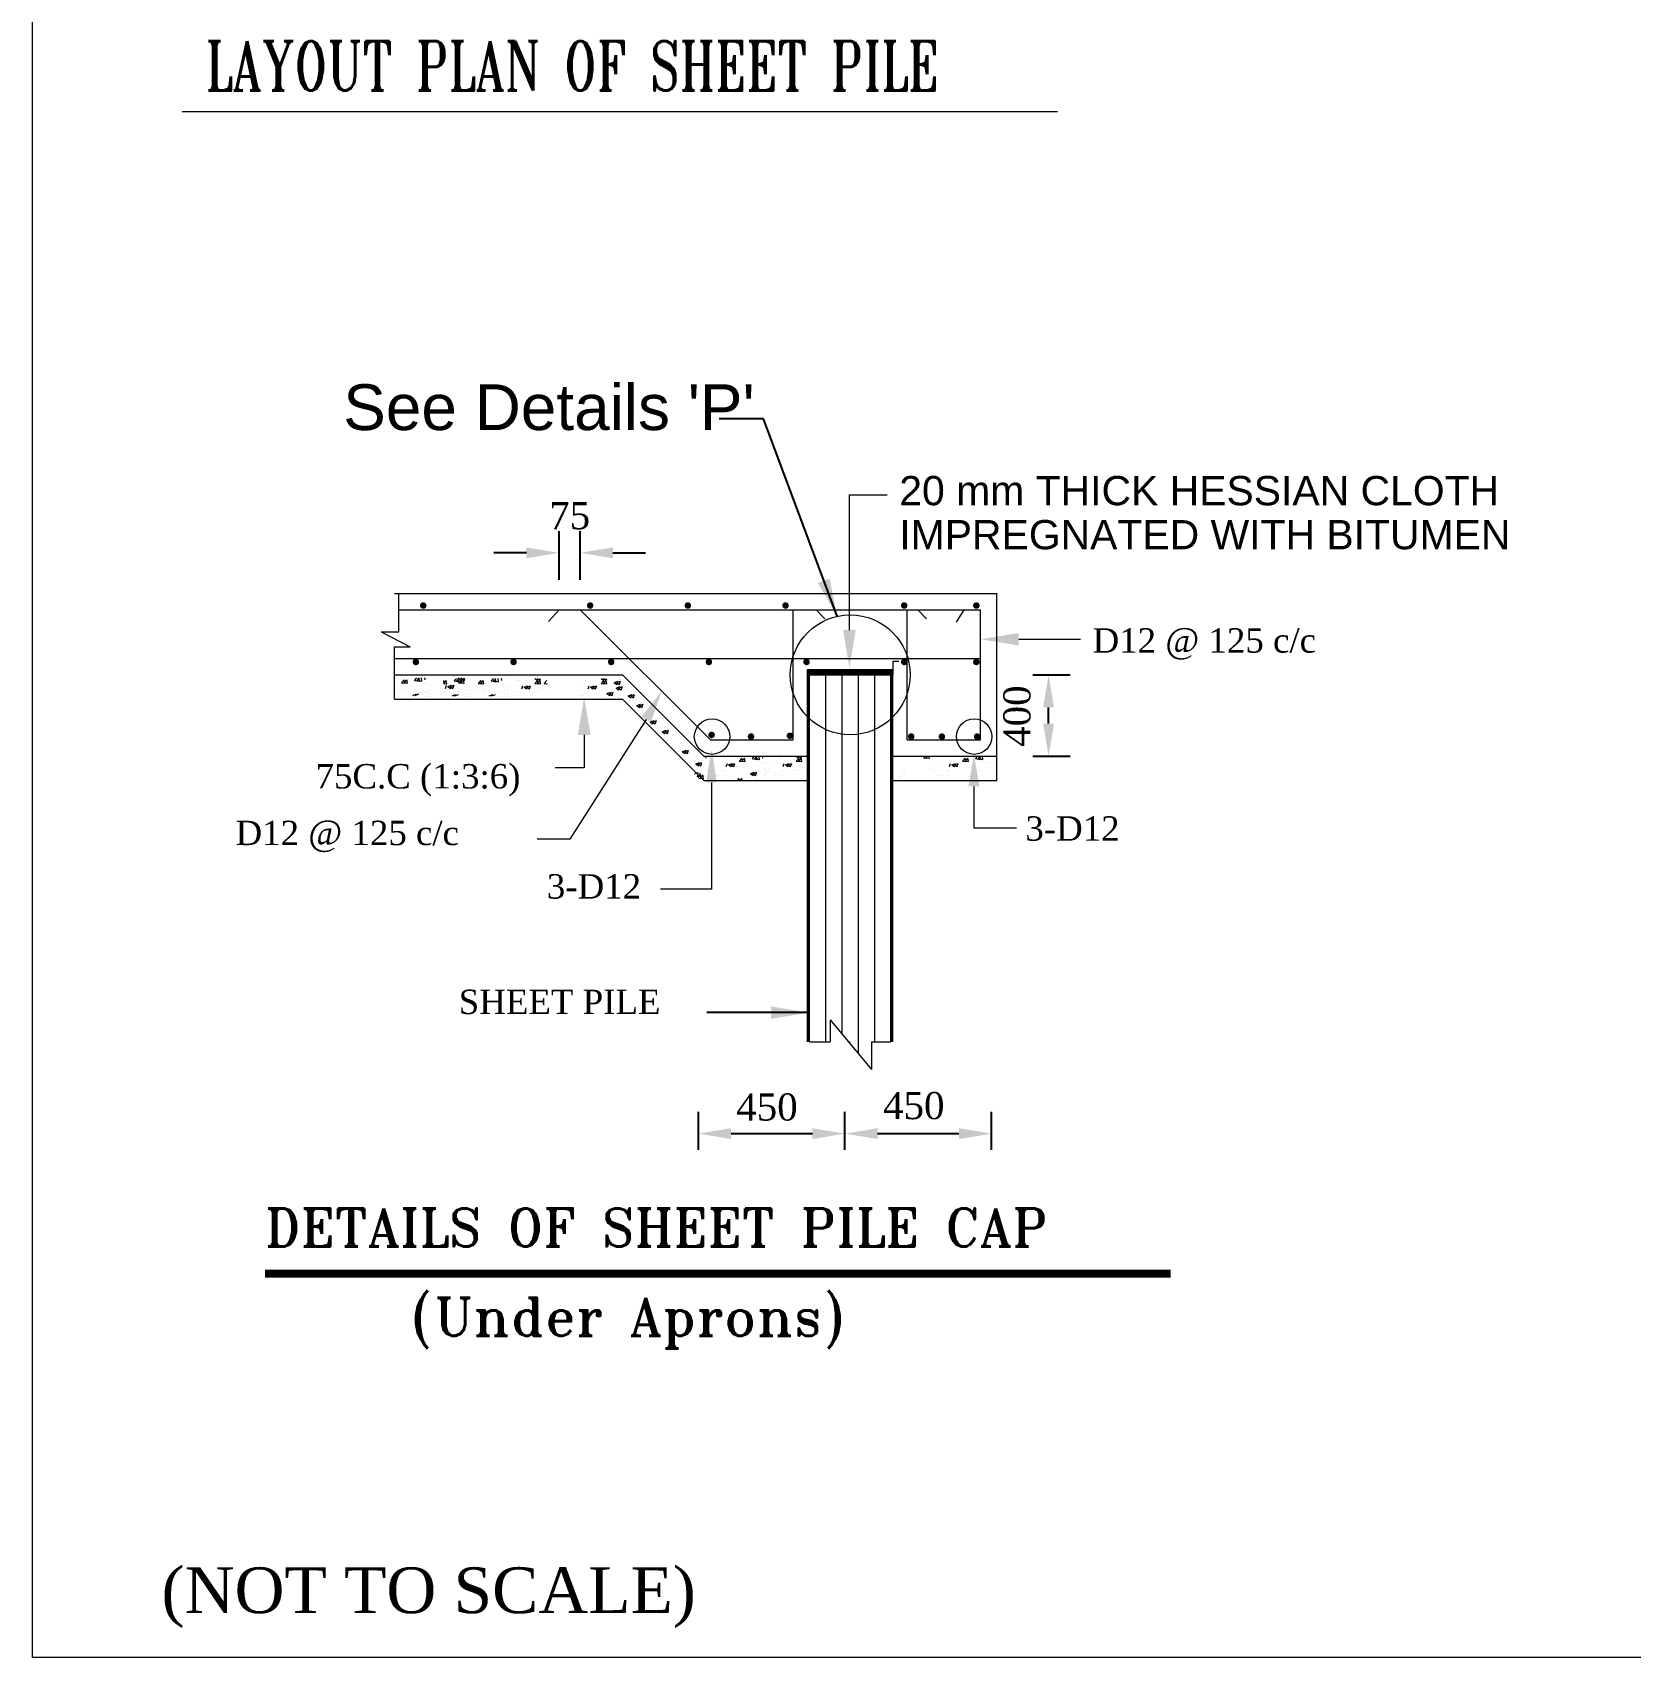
# Model space of a CAD drawing. Extents: x -545075 to 1728153, y -708141 to -305611.
# Drawn here: x 953920 to 968644, y -654682 to -639705 of the extents above; entities that cross this region are included whole.
import ezdxf

# ---------------------------------------------------------------- set-up
doc = ezdxf.new("R2010")
doc.units = 0
doc.header["$MEASUREMENT"] = 0
doc.layers.get('0').update_dxf_attribs({"linetype": 'CONTINUOUS'})
doc.layers.get('DEFPOINTS').update_dxf_attribs({"linetype": 'CONTINUOUS'})
doc.layers.add('LINE', color=7, linetype='CONTINUOUS')
doc.layers.add('Other line', color=7, linetype='CONTINUOUS', lineweight=15)
doc.styles.add('BIG', font='ROMANT.SHX')
doc.styles.get("Standard").update_dxf_attribs({"font": 'times.ttf', "height": 250})
doc.styles.add('TIMES', font='arial.ttf', dxfattribs={"height": 350})
doc.dimstyles.new('3', dxfattribs={"dimtxt": 225, "dimasz": 350, "dimexe": 100, "dimexo": 25, "dimgap": 9, "dimtad": 0, "dimdec": 0, "dimzin": 0, "dimdsep": 46, "dimtxsty": 'Standard', "dimcen": 0, "dimclrt": 256, "dimadec": 0, "dimazin": 0, "dimtfac": 1, "dimtdec": 0, "dimtofl": 0, "dimtmove": 2, "dimatfit": 3, "dimfxl": 1, "dimtolj": 1, "dimtzin": 0, "dimarcsym": 0})

# ---------------------------------------------------------------- blocks, each defined once
blk = doc.blocks.new('*D247')
at = {"layer": 'DEFPOINTS', "color": 0, "lineweight": -2}
for p in [(963131, -645625), (963282, -645625), (963131, -646375)]:
    blk.add_point(p, dxfattribs=at)
at = {"layer": 'LINE', "color": 7, "lineweight": -2}
for p, q in [((963136, -645625), (963482, -645625)), ((963282, -646075), (963282, -645925)), ((963136, -646375), (963482, -646375))]:
    blk.add_line(p, q, dxfattribs=at)
for points in [[(963232, -645925), (963332, -645925), (963282, -645625)], [(963232, -646075), (963332, -646075), (963282, -646375)]]:
    blk.add_solid(points, dxfattribs=at)
at = {"layer": 'LINE', "color": 7, "lineweight": 13, "insert": (962992, -646006), "char_height": 250, "attachment_point": 5, "rotation": 90}
blk.add_mtext('\\A1;400', dxfattribs=at)
blk = doc.blocks.new('*D248')
at = {"layer": 'DEFPOINTS', "color": 0, "lineweight": -2}
for p in [(962756, -649854), (961406, -650007), (962756, -650007)]:
    blk.add_point(p, dxfattribs=at)
at = {"layer": 'LINE', "color": 7, "lineweight": -2}
for p, q in [((961406, -650002), (961406, -649654)), ((962756, -650002), (962756, -649654)), ((961706, -649854), (962456, -649854))]:
    blk.add_line(p, q, dxfattribs=at)
for points in [[(961706, -649804), (961706, -649904), (961406, -649854)], [(962456, -649804), (962456, -649904), (962756, -649854)]]:
    blk.add_solid(points, dxfattribs=at)
at = {"layer": 'LINE', "color": 7, "lineweight": 13, "insert": (962040, -649597), "char_height": 250, "attachment_point": 5}
blk.add_mtext('\\A1;450', dxfattribs=at)
blk = doc.blocks.new('*D249')
at = {"layer": 'DEFPOINTS', "color": 0, "lineweight": -2}
for p in [(961406, -649854), (960056, -650007), (961406, -650007)]:
    blk.add_point(p, dxfattribs=at)
at = {"layer": 'LINE', "color": 7, "lineweight": -2}
for p, q in [((960056, -650002), (960056, -649654)), ((961406, -650002), (961406, -649654)), ((960356, -649854), (961106, -649854))]:
    blk.add_line(p, q, dxfattribs=at)
for points in [[(960356, -649804), (960356, -649904), (960056, -649854)], [(961106, -649804), (961106, -649904), (961406, -649854)]]:
    blk.add_solid(points, dxfattribs=at)
at = {"layer": 'LINE', "color": 7, "lineweight": 13, "insert": (960687, -649610), "char_height": 250, "attachment_point": 5}
blk.add_mtext('\\A1;450', dxfattribs=at)
blk = doc.blocks.new('*D250')
at = {"layer": 'DEFPOINTS', "color": 0, "lineweight": -2}
for p in [(958967, -644501), (958771, -644862), (958967, -644862)]:
    blk.add_point(p, dxfattribs=at)
at = {"layer": 'LINE', "color": 7, "lineweight": -2}
for p, q in [((958771, -644751), (958771, -644301)), ((958967, -644751), (958967, -644301)), ((958471, -644501), (958171, -644501)), ((959267, -644501), (959567, -644501))]:
    blk.add_line(p, q, dxfattribs=at)
for points in [[(958471, -644451), (958471, -644551), (958771, -644501)], [(959267, -644451), (959267, -644551), (958967, -644501)]]:
    blk.add_solid(points, dxfattribs=at)
at = {"layer": 'LINE', "color": 7, "lineweight": 13, "insert": (958869, -644160), "char_height": 250, "attachment_point": 5}
blk.add_mtext('\\A1;75', dxfattribs=at)

msp = doc.modelspace()

# ---------------------------------------------------------------- linework, layer by layer
at = {"lineweight": 13}
for p, q in [((960166.686, -646224.959), (958966.686, -645024.959)), ((960104.554, -646374.959), (959354.554, -645624.959)), ((959574.518, -646036.137), (958871.968, -647140.605))]:
    msp.add_line(p, q, dxfattribs=at)
at = {"color": 0, "lineweight": 13}
for p, q in [((957440.342, -645676.271), (957461.663, -645654.05)), ((957463.594, -645676.271), (957484.915, -645654.05)), ((957484.801, -645683.178), (957481.413, -645654.05)), ((957508.053, -645683.178), (957504.665, -645654.05)), ((957538.575, -645670.968), (957535.454, -645654.05)), ((957843.396, -645654.05), (957867.509, -645670.314)), ((957866.648, -645654.05), (957890.761, -645670.314)), ((957867.5, -645670.328), (957872.962, -645654.05)), ((957890.752, -645670.328), (957896.214, -645654.05)), ((957298.822, -645753.279), (957298.822, -645753.279)), ((957320.913, -645699.714), (957345.017, -645670.988)), ((957320.913, -645699.714), (957350.799, -645702.329)), ((957322.074, -645753.279), (957322.074, -645753.279)), ((957344.165, -645699.714), (957368.269, -645670.988)), ((957344.165, -645699.714), (957374.051, -645702.329)), ((957350.79, -645702.344), (957345.009, -645671.003)), ((957352.635, -645674.051), (957352.635, -645674.051)), ((957358.399, -645757.912), (957358.399, -645757.912)), ((957374.042, -645702.344), (957368.26, -645671.003)), ((957375.887, -645674.051), (957375.887, -645674.051)), ((957381.651, -645757.912), (957381.651, -645757.912)), ((957389.901, -645726.087), (957389.901, -645726.087)), ((957413.153, -645726.087), (957413.153, -645726.087)), ((957422.527, -645814.804), (957457.536, -645801.365)), ((957440.342, -645676.271), (957484.811, -645683.167)), ((957445.779, -645814.804), (957480.788, -645801.365)), ((957463.594, -645676.271), (957508.063, -645683.167)), ((957472.442, -645783.834), (957472.442, -645783.834)), ((957495.694, -645783.834), (957495.694, -645783.834)), ((957528.561, -645709.641), (957528.561, -645709.641)), ((957539.477, -645779.138), (957539.477, -645779.138)), ((957548.318, -645655.65), (957548.318, -645655.65)), ((957551.813, -645709.641), (957551.813, -645709.641)), ((957562.729, -645779.138), (957562.729, -645779.138)), ((957565.733, -645764.557), (957565.733, -645764.557)), ((957567.027, -645799.322), (957567.027, -645799.322)), ((957571.57, -645655.65), (957571.57, -645655.65)), ((957584.205, -645724.103), (957584.205, -645724.103)), ((957588.985, -645764.557), (957588.985, -645764.557)), ((957590.278, -645799.322), (957590.278, -645799.322)), ((957607.457, -645724.103), (957607.457, -645724.103)), ((957681.495, -645676.034), (957681.495, -645676.034)), ((957692.196, -645782.843), (957692.196, -645782.843)), ((957704.746, -645676.034), (957704.746, -645676.034)), ((957707.443, -645704.855), (957731.548, -645676.128)), ((957707.443, -645704.855), (957737.329, -645707.469)), ((957714.069, -645707.484), (957708.287, -645676.143)), ((957715.448, -645782.843), (957715.448, -645782.843)), ((957715.913, -645679.191), (957715.913, -645679.191)), ((957721.678, -645763.053), (957721.678, -645763.053)), ((957723.515, -645750.416), (957733.653, -645720.202)), ((957737.32, -645707.484), (957731.539, -645676.143)), ((957739.165, -645679.191), (957739.165, -645679.191)), ((957744.93, -645763.053), (957744.93, -645763.053)), ((957745.156, -645733.626), (957780.165, -645720.187)), ((957745.156, -645733.626), (957770.027, -645750.402)), ((957753.18, -645731.227), (957753.18, -645731.227)), ((957768.408, -645733.626), (957803.417, -645720.187)), ((957768.408, -645733.626), (957793.279, -645750.402)), ((957770.018, -645750.416), (957780.156, -645720.202)), ((957776.432, -645731.227), (957776.432, -645731.227)), ((957792.03, -645747.129), (957792.03, -645747.129)), ((957793.27, -645750.416), (957803.408, -645720.202)), ((957794.792, -645790.088), (957794.792, -645790.088)), ((957803.621, -645681.411), (957824.942, -645659.19)), ((957803.621, -645681.411), (957848.089, -645688.308)), ((957815.282, -645747.129), (957815.282, -645747.129)), ((957818.044, -645790.088), (957818.044, -645790.088)), ((957826.873, -645681.411), (957848.194, -645659.19)), ((957826.873, -645681.411), (957871.341, -645688.308)), ((957832.645, -645775.834), (957832.645, -645775.834)), ((957835.721, -645788.975), (957835.721, -645788.975)), ((957844.076, -645699.714), (957868.181, -645670.988)), ((957844.076, -645699.714), (957873.962, -645702.329)), ((957848.08, -645688.318), (957844.691, -645659.19)), ((957855.896, -645775.834), (957855.896, -645775.834)), ((957858.973, -645788.975), (957858.973, -645788.975)), ((957867.328, -645699.714), (957891.432, -645670.988)), ((957867.328, -645699.714), (957897.214, -645702.329)), ((957871.332, -645688.318), (957867.943, -645659.19)), ((957873.953, -645702.344), (957868.172, -645671.003)), ((957875.798, -645674.051), (957875.798, -645674.051)), ((957881.562, -645757.912), (957881.562, -645757.912)), ((957897.205, -645702.344), (957891.424, -645671.003)), ((957891.839, -645714.781), (957891.839, -645714.781)), ((957901.853, -645676.108), (957898.733, -645659.19)), ((957899.05, -645674.051), (957899.05, -645674.051)), ((957902.756, -645784.279), (957902.756, -645784.279)), ((957904.814, -645757.912), (957904.814, -645757.912)), ((957911.597, -645660.79), (957911.597, -645660.79)), ((957915.091, -645714.781), (957915.091, -645714.781)), ((957926.008, -645784.279), (957926.008, -645784.279)), ((957929.012, -645769.697), (957929.012, -645769.697)), ((957934.849, -645660.79), (957934.849, -645660.79)), ((957947.484, -645729.244), (957947.484, -645729.244)), ((957952.264, -645769.697), (957952.264, -645769.697)), ((957970.735, -645729.244), (957970.735, -645729.244)), ((958003.326, -645758.419), (958003.326, -645758.419)), ((958025.417, -645704.855), (958049.522, -645676.128)), ((958025.417, -645704.855), (958055.303, -645707.469)), ((958026.578, -645758.419), (958026.578, -645758.419)), ((958048.669, -645704.855), (958072.774, -645676.128)), ((958048.669, -645704.855), (958078.555, -645707.469)), ((958055.294, -645707.484), (958049.513, -645676.143)), ((958057.139, -645679.191), (958057.139, -645679.191)), ((958062.904, -645763.053), (958062.904, -645763.053)), ((958078.546, -645707.484), (958072.765, -645676.143)), ((958080.391, -645679.191), (958080.391, -645679.191)), ((958086.155, -645763.053), (958086.155, -645763.053)), ((958094.406, -645731.227), (958094.406, -645731.227)), ((958117.658, -645731.227), (958117.658, -645731.227)), ((958144.847, -645681.411), (958166.168, -645659.19)), ((958144.847, -645681.411), (958189.315, -645688.308)), ((958168.098, -645681.411), (958189.42, -645659.19)), ((958168.098, -645681.411), (958212.567, -645688.308)), ((958176.947, -645788.975), (958176.947, -645788.975)), ((958189.306, -645688.318), (958185.917, -645659.19)), ((958200.198, -645788.975), (958200.198, -645788.975)), ((958212.557, -645688.318), (958209.169, -645659.19)), ((958233.065, -645714.781), (958233.065, -645714.781)), ((958243.079, -645676.108), (958239.958, -645659.19)), ((958243.981, -645784.279), (958243.981, -645784.279)), ((958252.823, -645660.79), (958252.823, -645660.79)), ((958256.317, -645714.781), (958256.317, -645714.781)), ((958267.233, -645784.279), (958267.233, -645784.279)), ((958270.238, -645769.697), (958270.238, -645769.697)), ((958276.074, -645660.79), (958276.074, -645660.79)), ((958288.709, -645729.244), (958288.709, -645729.244)), ((958293.489, -645769.697), (958293.489, -645769.697)), ((958311.961, -645729.244), (958311.961, -645729.244)), ((958385.999, -645681.174), (958385.999, -645681.174)), ((958396.701, -645787.983), (958396.701, -645787.983)), ((958409.251, -645681.174), (958409.251, -645681.174)), ((958419.953, -645787.983), (958419.953, -645787.983)), ((958428.019, -645755.557), (958438.157, -645725.342)), ((958449.66, -645738.766), (958484.67, -645725.327)), ((958449.66, -645738.766), (958474.531, -645755.542)), ((958472.912, -645738.766), (958507.921, -645725.327)), ((958472.912, -645738.766), (958497.783, -645755.542)), ((958474.522, -645755.557), (958484.66, -645725.342)), ((958496.535, -645752.269), (958496.535, -645752.269)), ((958497.774, -645755.557), (958507.912, -645725.342)), ((958499.296, -645795.228), (958499.296, -645795.228)), ((958519.787, -645752.269), (958519.787, -645752.269)), ((958522.548, -645795.228), (958522.548, -645795.228)), ((958537.149, -645780.974), (958537.149, -645780.974)), ((958547.9, -645659.19), (958572.013, -645675.454)), ((958548.58, -645704.855), (958572.685, -645676.128)), ((958548.58, -645704.855), (958578.466, -645707.469)), ((958560.401, -645780.974), (958560.401, -645780.974)), ((958571.152, -645659.19), (958595.265, -645675.454)), ((958571.832, -645704.855), (958595.937, -645676.128)), ((958571.832, -645704.855), (958601.718, -645707.469)), ((958572.004, -645675.468), (958577.466, -645659.19)), ((958578.457, -645707.484), (958572.676, -645676.143)), ((958580.302, -645679.191), (958580.302, -645679.191)), ((958586.067, -645763.053), (958586.067, -645763.053)), ((958595.256, -645675.468), (958600.718, -645659.19)), ((958601.709, -645707.484), (958595.928, -645676.143)), ((958603.554, -645679.191), (958603.554, -645679.191)), ((958609.318, -645763.053), (958609.318, -645763.053)), ((958613.468, -645758.419), (958613.468, -645758.419)), ((958635.559, -645704.855), (958659.663, -645676.128)), ((958635.559, -645704.855), (958665.445, -645707.469)), ((958636.72, -645758.419), (958636.72, -645758.419)), ((958996.14, -645681.174), (958996.14, -645681.174)), ((959006.842, -645787.983), (959006.842, -645787.983)), ((959019.392, -645681.174), (959019.392, -645681.174)), ((959030.094, -645787.983), (959030.094, -645787.983)), ((959038.16, -645755.557), (959048.299, -645725.342)), ((959059.802, -645738.766), (959094.811, -645725.327)), ((959059.802, -645738.766), (959084.673, -645755.542)), ((959083.054, -645738.766), (959118.063, -645725.327)), ((959083.054, -645738.766), (959107.925, -645755.542)), ((959084.664, -645755.557), (959094.802, -645725.342)), ((959106.676, -645752.269), (959106.676, -645752.269)), ((959107.916, -645755.557), (959118.054, -645725.342)), ((959109.438, -645795.228), (959109.438, -645795.228)), ((959129.928, -645752.269), (959129.928, -645752.269)), ((959132.689, -645795.228), (959132.689, -645795.228)), ((959147.29, -645780.974), (959147.29, -645780.974)), ((959158.042, -645659.19), (959182.155, -645675.454)), ((959158.722, -645704.855), (959182.826, -645676.128)), ((959158.722, -645704.855), (959188.608, -645707.469)), ((959170.542, -645780.974), (959170.542, -645780.974)), ((959181.294, -645659.19), (959205.407, -645675.454)), ((959181.974, -645704.855), (959206.078, -645676.128)), ((959181.974, -645704.855), (959211.86, -645707.469)), ((959182.146, -645675.468), (959187.608, -645659.19)), ((959188.599, -645707.484), (959182.818, -645676.143)), ((959190.444, -645679.191), (959190.444, -645679.191)), ((959196.208, -645763.053), (959196.208, -645763.053)), ((959205.398, -645675.468), (959210.86, -645659.19)), ((959211.851, -645707.484), (959206.069, -645676.143)), ((959212.971, -645797.576), (959247.981, -645784.137)), ((959212.971, -645797.576), (959237.842, -645814.352)), ((959213.696, -645679.191), (959213.696, -645679.191)), ((959219.46, -645763.053), (959219.46, -645763.053)), ((959223.107, -645733.18), (959223.107, -645733.18)), ((959236.223, -645797.576), (959271.232, -645784.137)), ((959236.223, -645797.576), (959261.094, -645814.352)), ((959237.833, -645814.365), (959247.971, -645784.151)), ((959239.9, -645783.507), (959239.9, -645783.507)), ((959261.085, -645814.365), (959271.223, -645784.151)), ((959262.887, -645766.607), (959262.887, -645766.607)), ((959280.143, -645696.921), (959315.152, -645683.483)), ((959280.143, -645696.921), (959305.014, -645713.697)), ((959286.139, -645766.607), (959286.139, -645766.607)), ((959296.936, -645747.249), (959331.945, -645733.81)), ((959296.936, -645747.249), (959321.807, -645764.025)), ((959303.395, -645696.921), (959338.404, -645683.483)), ((959303.395, -645696.921), (959328.266, -645713.697)), ((959305.005, -645713.71), (959315.143, -645683.496)), ((959320.188, -645747.249), (959355.197, -645733.81)), ((959320.188, -645747.249), (959345.059, -645764.025)), ((959321.798, -645764.038), (959331.936, -645733.823)), ((959325.026, -645716.701), (959325.026, -645716.701)), ((959328.257, -645713.71), (959338.395, -645683.496)), ((959329.922, -645761.911), (959329.922, -645761.911)), ((959330.058, -645665.952), (959330.058, -645665.952)), ((959341.818, -645767.028), (959341.818, -645767.028)), ((959345.05, -645764.038), (959355.188, -645733.823)), ((959346.851, -645716.279), (959346.851, -645716.279)), ((959348.277, -645716.701), (959348.277, -645716.701)), ((959353.31, -645665.952), (959353.31, -645665.952)), ((959365.07, -645767.028), (959365.07, -645767.028)), ((959370.103, -645716.279), (959370.103, -645716.279)), ((959397.093, -645661.256), (959397.093, -645661.256)), ((959413.886, -645711.584), (959413.886, -645711.584)), ((959458.804, -645788.975), (959458.804, -645788.975)), ((959482.056, -645788.975), (959482.056, -645788.975)), ((959525.839, -645784.279), (959525.839, -645784.279)), ((957542.238, -645822.097), (957542.238, -645822.097)), ((957565.49, -645822.097), (957565.49, -645822.097)), ((957656.775, -645809.653), (957656.775, -645809.653)), ((957680.027, -645809.653), (957680.027, -645809.653)), ((957785.806, -645819.944), (957820.815, -645806.505)), ((957809.057, -645819.944), (957844.067, -645806.505)), ((957905.517, -645827.237), (957905.517, -645827.237)), ((957928.769, -645827.237), (957928.769, -645827.237)), ((957930.305, -645804.462), (957930.305, -645804.462)), ((957953.557, -645804.462), (957953.557, -645804.462)), ((958127.031, -645819.944), (958162.04, -645806.505)), ((958150.283, -645819.944), (958185.292, -645806.505)), ((958246.743, -645827.237), (958246.743, -645827.237)), ((958269.995, -645827.237), (958269.995, -645827.237)), ((958271.531, -645804.462), (958271.531, -645804.462)), ((958294.783, -645804.462), (958294.783, -645804.462)), ((958361.28, -645814.793), (958361.28, -645814.793)), ((958384.532, -645814.793), (958384.532, -645814.793)), ((958971.421, -645814.793), (958971.421, -645814.793)), ((958994.673, -645814.793), (958994.673, -645814.793)), ((959155.936, -645833.835), (959155.936, -645833.835)), ((959257.854, -645817.356), (959257.854, -645817.356)), ((959281.106, -645817.356), (959281.106, -645817.356)), ((959351.853, -645856.202), (959351.853, -645856.202)), ((959408.888, -645819.944), (959443.898, -645806.505)), ((959408.888, -645819.944), (959433.759, -645836.72)), ((959430.22, -645945.674), (959430.22, -645945.674)), ((959432.14, -645819.944), (959467.149, -645806.505)), ((959432.14, -645819.944), (959457.011, -645836.72)), ((959433.75, -645836.733), (959443.888, -645806.518)), ((959453.771, -645839.723), (959453.771, -645839.723)), ((959457.002, -645836.733), (959467.14, -645806.518)), ((959477.023, -645839.723), (959477.023, -645839.723)), ((959487.255, -645909.415), (959522.264, -645895.976)), ((959487.255, -645909.415), (959512.126, -645926.191)), ((959510.507, -645909.415), (959545.516, -645895.976)), ((959510.507, -645909.415), (959535.378, -645926.191)), ((959512.117, -645926.204), (959522.255, -645895.99)), ((959532.138, -645929.195), (959532.138, -645929.195)), ((959535.369, -645926.204), (959545.507, -645895.99)), ((959537.171, -645878.446), (959537.171, -645878.446)), ((959555.39, -645929.195), (959555.39, -645929.195)), ((959560.422, -645878.446), (959560.422, -645878.446)), ((959604.205, -645873.75), (959604.205, -645873.75)), ((959553.367, -646096.656), (959553.367, -646096.656)), ((959610.403, -646060.397), (959645.412, -646046.959)), ((959610.403, -646060.397), (959635.274, -646077.173)), ((959633.655, -646060.397), (959668.664, -646046.959)), ((959633.655, -646060.397), (959658.526, -646077.173)), ((959635.265, -646077.187), (959645.403, -646046.972)), ((959655.286, -646080.177), (959655.286, -646080.177)), ((959658.517, -646077.187), (959668.655, -646046.972)), ((959660.318, -646029.428), (959660.318, -646029.428)), ((959678.537, -646080.177), (959678.537, -646080.177)), ((959683.57, -646029.428), (959683.57, -646029.428)), ((959727.353, -646024.732), (959727.353, -646024.732)), ((959665.32, -646186.127), (959665.32, -646186.127)), ((959722.355, -646149.869), (959757.365, -646136.43)), ((959722.355, -646149.869), (959747.227, -646166.644)), ((959745.607, -646149.869), (959780.617, -646136.43)), ((959745.607, -646149.869), (959770.478, -646166.644)), ((959747.217, -646166.658), (959757.356, -646136.443)), ((959767.238, -646169.648), (959767.238, -646169.648)), ((959770.469, -646166.658), (959780.607, -646136.443)), ((959772.271, -646118.899), (959772.271, -646118.899)), ((959790.49, -646169.648), (959790.49, -646169.648)), ((959795.523, -646118.899), (959795.523, -646118.899)), ((959839.306, -646114.203), (959839.306, -646114.203)), ((959850.042, -646370.661), (959850.042, -646370.661)), ((959907.077, -646334.403), (959942.086, -646320.964)), ((959907.077, -646334.403), (959931.948, -646351.179)), ((959930.329, -646334.403), (959965.338, -646320.964)), ((959930.329, -646334.403), (959955.2, -646351.179)), ((959931.939, -646351.192), (959942.077, -646320.977)), ((959951.96, -646354.182), (959951.96, -646354.182)), ((959955.191, -646351.192), (959965.329, -646320.977)), ((959956.993, -646303.433), (959956.993, -646303.433)), ((959975.212, -646354.182), (959975.212, -646354.182)), ((959980.245, -646303.433), (959980.245, -646303.433)), ((960024.028, -646298.738), (960024.028, -646298.738)), ((960126.896, -646391.877), (960123.776, -646374.959)), ((960432.398, -646420.623), (960456.502, -646391.897)), ((960455.65, -646420.623), (960479.754, -646391.897)), ((960462.275, -646423.253), (960456.493, -646391.912)), ((960464.12, -646394.96), (960464.12, -646394.96)), ((960485.527, -646423.253), (960479.745, -646391.912)), ((960487.371, -646394.96), (960487.371, -646394.96)), ((960551.827, -646397.18), (960573.148, -646374.959)), ((960551.827, -646397.18), (960596.296, -646404.076)), ((960575.079, -646397.18), (960596.4, -646374.959)), ((960575.079, -646397.18), (960619.547, -646404.076)), ((960596.286, -646404.087), (960592.898, -646374.959)), ((960619.538, -646404.087), (960616.149, -646374.959)), ((960650.06, -646391.877), (960646.939, -646374.959)), ((960659.803, -646376.559), (960659.803, -646376.559)), ((960683.055, -646376.559), (960683.055, -646376.559)), ((960792.979, -646396.943), (960792.979, -646396.943)), ((960816.231, -646396.943), (960816.231, -646396.943)), ((960954.881, -646374.959), (960978.994, -646391.223)), ((960955.561, -646420.623), (960979.665, -646391.897)), ((960978.133, -646374.959), (961002.246, -646391.223)), ((960978.813, -646420.623), (961002.917, -646391.897)), ((960978.985, -646391.237), (960984.447, -646374.959)), ((960985.438, -646423.253), (960979.657, -646391.912)), ((960987.283, -646394.96), (960987.283, -646394.96)), ((961002.237, -646391.237), (961007.699, -646374.959)), ((961008.69, -646423.253), (961002.908, -646391.912)), ((961010.535, -646394.96), (961010.535, -646394.96)), ((961839.516, -646389.528), (961839.516, -646389.528)), ((961862.768, -646389.528), (961862.768, -646389.528)), ((962131.542, -646389.247), (962143.532, -646374.959)), ((962131.542, -646389.247), (962161.428, -646391.862)), ((962154.794, -646389.247), (962166.784, -646374.959)), ((962154.794, -646389.247), (962184.68, -646391.862)), ((962161.419, -646391.877), (962158.299, -646374.959)), ((962184.671, -646391.877), (962181.55, -646374.959)), ((962490.172, -646420.623), (962514.277, -646391.897)), ((962513.424, -646420.623), (962537.529, -646391.897)), ((962520.049, -646423.253), (962514.268, -646391.912)), ((962521.894, -646394.96), (962521.894, -646394.96)), ((962543.301, -646423.253), (962537.52, -646391.912)), ((962545.146, -646394.96), (962545.146, -646394.96)), ((962609.602, -646397.18), (962630.923, -646374.959)), ((962609.602, -646397.18), (962654.07, -646404.076)), ((962632.854, -646397.18), (962654.175, -646374.959)), ((962632.854, -646397.18), (962677.322, -646404.076)), ((962654.061, -646404.087), (962650.672, -646374.959)), ((962677.313, -646404.087), (962673.924, -646374.959)), ((962750.497, -646377.416), (962750.497, -646377.416)), ((962773.748, -646377.416), (962773.748, -646377.416)), ((959973.19, -646482.5), (959973.19, -646482.5)), ((960020.89, -646539.546), (960033.863, -646526.026)), ((960030.225, -646446.242), (960065.234, -646432.803)), ((960030.225, -646446.242), (960055.096, -646463.017)), ((960044.142, -646539.546), (960057.115, -646526.026)), ((960052.248, -646560.107), (960048.845, -646530.856)), ((960053.378, -646572.034), (960073.242, -646548.36)), ((960053.477, -646446.242), (960088.486, -646432.803)), ((960053.477, -646446.242), (960078.348, -646463.017)), ((960055.087, -646463.031), (960065.225, -646432.816)), ((960075.5, -646560.107), (960072.097, -646530.856)), ((960079.014, -646579.715), (960073.233, -646548.373)), ((960075.108, -646466.021), (960075.108, -646466.021)), ((960076.629, -646572.034), (960096.494, -646548.36)), ((960078.339, -646463.031), (960088.477, -646432.816)), ((960080.141, -646415.272), (960080.141, -646415.272)), ((960102.266, -646579.715), (960096.485, -646548.373)), ((960098.36, -646466.021), (960098.36, -646466.021)), ((960103.392, -646415.272), (960103.392, -646415.272)), ((960127.799, -646500.048), (960127.799, -646500.048)), ((960147.175, -646410.576), (960147.175, -646410.576)), ((960151.051, -646500.048), (960151.051, -646500.048)), ((960155.348, -646520.231), (960155.348, -646520.231)), ((960172.527, -646445.013), (960172.527, -646445.013)), ((960178.6, -646520.231), (960178.6, -646520.231)), ((960195.778, -646445.013), (960195.778, -646445.013)), ((960220.911, -646553.13), (960220.911, -646553.13)), ((960244.163, -646553.13), (960244.163, -646553.13)), ((960280.518, -646503.752), (960280.518, -646503.752)), ((960303.77, -646503.752), (960303.77, -646503.752)), ((960311.836, -646471.325), (960321.974, -646441.111)), ((960333.478, -646454.535), (960368.487, -646441.096)), ((960333.478, -646454.535), (960358.349, -646471.311)), ((960356.73, -646454.535), (960391.739, -646441.096)), ((960356.73, -646454.535), (960381.601, -646471.311)), ((960358.34, -646471.325), (960368.478, -646441.111)), ((960380.352, -646468.038), (960380.352, -646468.038)), ((960381.592, -646471.325), (960391.73, -646441.111)), ((960403.604, -646468.038), (960403.604, -646468.038)), ((960410.307, -646474.188), (960410.307, -646474.188)), ((960432.398, -646420.623), (960462.284, -646423.238)), ((960433.559, -646474.188), (960433.559, -646474.188)), ((960455.65, -646420.623), (960485.535, -646423.238)), ((960469.884, -646478.822), (960469.884, -646478.822)), ((960493.136, -646478.822), (960493.136, -646478.822)), ((960501.386, -646446.996), (960501.386, -646446.996)), ((960524.638, -646446.996), (960524.638, -646446.996)), ((960534.012, -646535.713), (960569.021, -646522.274)), ((960534.012, -646535.713), (960558.883, -646552.489)), ((960557.264, -646535.713), (960592.273, -646522.274)), ((960557.264, -646535.713), (960582.135, -646552.489)), ((960558.874, -646552.502), (960569.012, -646522.287)), ((960582.125, -646552.502), (960592.264, -646522.287)), ((960583.927, -646504.743), (960583.927, -646504.743)), ((960607.179, -646504.743), (960607.179, -646504.743)), ((960640.046, -646430.55), (960640.046, -646430.55)), ((960650.962, -646500.048), (960650.962, -646500.048)), ((960653.723, -646543.006), (960653.723, -646543.006)), ((960663.297, -646430.55), (960663.297, -646430.55)), ((960674.214, -646500.048), (960674.214, -646500.048)), ((960676.975, -646543.006), (960676.975, -646543.006)), ((960677.218, -646485.466), (960677.218, -646485.466)), ((960678.511, -646520.231), (960678.511, -646520.231)), ((960695.69, -646445.013), (960695.69, -646445.013)), ((960700.47, -646485.466), (960700.47, -646485.466)), ((960701.763, -646520.231), (960701.763, -646520.231)), ((960718.942, -646445.013), (960718.942, -646445.013)), ((960744.074, -646553.13), (960744.074, -646553.13)), ((960767.326, -646553.13), (960767.326, -646553.13)), ((960768.26, -646530.562), (960768.26, -646530.562)), ((960791.512, -646530.562), (960791.512, -646530.562)), ((960803.681, -646503.752), (960803.681, -646503.752)), ((960826.933, -646503.752), (960826.933, -646503.752)), ((960834.999, -646471.325), (960845.138, -646441.111)), ((960856.641, -646454.535), (960891.65, -646441.096)), ((960856.641, -646454.535), (960881.512, -646471.311)), ((960879.893, -646454.535), (960914.902, -646441.096)), ((960879.893, -646454.535), (960904.764, -646471.311)), ((960881.503, -646471.325), (960891.641, -646441.111)), ((960903.515, -646468.038), (960903.515, -646468.038)), ((960904.755, -646471.325), (960914.893, -646441.111)), ((960906.277, -646510.997), (960906.277, -646510.997)), ((960926.767, -646468.038), (960926.767, -646468.038)), ((960929.528, -646510.997), (960929.528, -646510.997)), ((960944.129, -646496.743), (960944.129, -646496.743)), ((960955.561, -646420.623), (960985.447, -646423.238)), ((960967.381, -646496.743), (960967.381, -646496.743)), ((960978.813, -646420.623), (961008.699, -646423.238)), ((960993.047, -646478.822), (960993.047, -646478.822)), ((961016.299, -646478.822), (961016.299, -646478.822)), ((961928.855, -646535.253), (961928.855, -646535.253)), ((961938.708, -646495.065), (961938.708, -646495.065)), ((961952.107, -646535.253), (961952.107, -646535.253)), ((961961.96, -646495.065), (961961.96, -646495.065)), ((962185.574, -646500.048), (962185.574, -646500.048)), ((962208.825, -646500.048), (962208.825, -646500.048)), ((962213.123, -646520.231), (962213.123, -646520.231)), ((962230.301, -646445.013), (962230.301, -646445.013)), ((962236.375, -646520.231), (962236.375, -646520.231)), ((962253.553, -646445.013), (962253.553, -646445.013)), ((962278.686, -646553.13), (962278.686, -646553.13)), ((962301.937, -646553.13), (962301.937, -646553.13)), ((962338.293, -646503.752), (962338.293, -646503.752)), ((962361.545, -646503.752), (962361.545, -646503.752)), ((962369.611, -646471.325), (962379.749, -646441.111)), ((962391.252, -646454.535), (962426.262, -646441.096)), ((962391.252, -646454.535), (962416.123, -646471.311)), ((962414.504, -646454.535), (962449.513, -646441.096)), ((962414.504, -646454.535), (962439.375, -646471.311)), ((962416.114, -646471.325), (962426.252, -646441.111)), ((962438.127, -646468.038), (962438.127, -646468.038)), ((962439.366, -646471.325), (962449.504, -646441.111)), ((962461.379, -646468.038), (962461.379, -646468.038)), ((962490.172, -646420.623), (962520.058, -646423.238)), ((962513.424, -646420.623), (962543.31, -646423.238)), ((962527.659, -646478.822), (962527.659, -646478.822)), ((962550.911, -646478.822), (962550.911, -646478.822)), ((962592.55, -646541.853), (962592.55, -646541.853)), ((962615.802, -646541.853), (962615.802, -646541.853)), ((962641.702, -646504.743), (962641.702, -646504.743)), ((962664.954, -646504.743), (962664.954, -646504.743)), ((962697.82, -646430.55), (962697.82, -646430.55)), ((962721.072, -646430.55), (962721.072, -646430.55)), ((960039.456, -646558.112), (960052.257, -646560.098)), ((960059.322, -646577.978), (960079.023, -646579.702)), ((960062.708, -646558.112), (960075.509, -646560.098)), ((960082.573, -646577.978), (960102.275, -646579.702)), ((960292.334, -646554.796), (960292.334, -646554.796)), ((960315.586, -646554.796), (960315.586, -646554.796)), ((960397.005, -646578.211), (960397.005, -646578.211)), ((960414.904, -646599.959), (960431.872, -646579.736)), ((960420.257, -646578.211), (960420.257, -646578.211)), ((960435.591, -646599.959), (960431.863, -646579.75)), ((960438.155, -646599.959), (960455.124, -646579.736)), ((960453.724, -646571.971), (960453.724, -646571.971)), ((960458.843, -646599.959), (960455.115, -646579.75)), ((960476.976, -646571.971), (960476.976, -646571.971)), ((960575.953, -646599.959), (960580.354, -646595.372)), ((960578.894, -646555.492), (960578.894, -646555.492)), ((960580.876, -646599.959), (960580.344, -646595.382)), ((960599.205, -646599.959), (960603.605, -646595.372)), ((960602.146, -646555.492), (960602.146, -646555.492)), ((960604.128, -646599.959), (960603.596, -646595.382)), ((960815.497, -646554.796), (960815.497, -646554.796)), ((960838.749, -646554.796), (960838.749, -646554.796)), ((961897.348, -646561.804), (961897.348, -646561.804)), ((961920.599, -646561.804), (961920.599, -646561.804)), ((962350.109, -646554.796), (962350.109, -646554.796)), ((962373.361, -646554.796), (962373.361, -646554.796)), ((962545.597, -646564.408), (962545.597, -646564.408)), ((962568.849, -646564.408), (962568.849, -646564.408)), ((962594.09, -646653.707), (962594.09, -647036.45)), ((962691.74, -646596.997), (962691.74, -646596.997)), ((962714.992, -646596.997), (962714.992, -646596.997))]:
    msp.add_line(p, q, dxfattribs=at)
at = {"color": 7, "linetype": 'ByBlock', "lineweight": 20}
msp.add_lwpolyline([(953919.576, -654682.06), (953919.576, -611896.246), (1014424.768, -611896.246), (1014424.768, -654682.06), (953919.576, -654682.06)], close=True, dxfattribs=at)
at = {"lineweight": 13}
for points in [[(961505.467, -645213.201), (961388.8, -645213.201), (961447.134, -645563.201)], [(963007.083, -645355.616), (963007.083, -645238.949), (962657.083, -645297.282)], [(959530.68, -646012.092), (959618.357, -646060.183), (959718.791, -645773.106)], [(958944.704, -646179.119), (959061.37, -646179.119), (959003.037, -645829.119)], [(960125.582, -646616.292), (960225.582, -646616.292), (960175.582, -646316.292)]]:
    msp.add_solid(points, dxfattribs=at)
at = {"color": 0, "lineweight": 13}
msp.add_solid([(962544.09, -646653.707), (962644.09, -646653.707), (962594.09, -646353.707)], dxfattribs=at)
at = {"layer": 'LINE', "lineweight": 13}
for p, q in [((955299.555, -640433.962), (963364.642, -640433.962)), ((961447.134, -643967.69), (961795.376, -643967.69)), ((957254.554, -644874.959), (959504.554, -644874.959)), ((957295.33, -645229.857), (957295.33, -644874.959)), ((959504.554, -644874.959), (960704.554, -644874.959)), ((960704.554, -644874.959), (962804.554, -644874.959)), ((962804.554, -646599.959), (962804.554, -644874.959)), ((957295.33, -645024.959), (959504.554, -645024.959)), ((958771.234, -645024.959), (958672.909, -645134.036)), ((959504.554, -645024.959), (960704.554, -645024.959)), ((960704.554, -645024.959), (962654.554, -645024.959)), ((960929.554, -646224.959), (960929.554, -645024.959)), ((961140.576, -645024.959), (961221.8, -645108.868)), ((961979.554, -646224.959), (961979.554, -645024.959)), ((962077.056, -645024.959), (962158.28, -645108.868)), ((962500.272, -645024.959), (962431.871, -645138.757)), ((962654.554, -646224.959), (962654.554, -645024.959)), ((957131.976, -645229.857), (957398.976, -645368.556)), ((957131.976, -645229.857), (957295.33, -645229.857)), ((957254.554, -645368.556), (957398.976, -645368.556)), ((957254.554, -645849.959), (957254.554, -645368.556)), ((957254.554, -645474.959), (962654.554, -645474.959)), ((957254.554, -645624.959), (959354.554, -645624.959)), ((961061.054, -645574.959), (961848.554, -645574.959)), ((961061.054, -645580.959), (961848.554, -645580.959)), ((961061.054, -645586.959), (961848.554, -645586.959)), ((961061.054, -645587.459), (961848.554, -645587.459)), ((961061.054, -645593.459), (961848.554, -645593.459)), ((961061.054, -645599.959), (961848.554, -645599.959)), ((961061.054, -645599.959), (961848.554, -645599.959)), ((961061.054, -645606.459), (961848.554, -645606.459)), ((961061.054, -645612.459), (961848.554, -645612.459)), ((961061.054, -649008.534), (961061.054, -645624.959)), ((961067.054, -649008.534), (961067.054, -645599.959)), ((961079.554, -645624.959), (961829.554, -645624.959)), ((961079.554, -649008.534), (961079.554, -645624.959)), ((961229.554, -649008.534), (961229.554, -645624.959)), ((961379.554, -648936.837), (961379.554, -645624.959)), ((961529.554, -649116.654), (961529.554, -645624.959)), ((961679.554, -649008.534), (961679.554, -645624.959)), ((961829.554, -649008.534), (961829.554, -645624.959)), ((961829.554, -649008.534), (961829.554, -645624.959)), ((961842.054, -649008.534), (961842.054, -645612.459)), ((961848.054, -649008.534), (961848.054, -645624.959)), ((961848.554, -645624.959), (961848.554, -645574.959)), ((957254.554, -645849.959), (959354.554, -645849.959)), ((960104.554, -646599.959), (959354.554, -645849.959)), ((960166.686, -646224.959), (960929.554, -646224.959)), ((961979.554, -646224.959), (962654.554, -646224.959)), ((960104.554, -646374.959), (961061.054, -646374.959)), ((961848.054, -646374.959), (962804.554, -646374.959)), ((960104.554, -646599.959), (961061.054, -646599.959)), ((961848.054, -646599.959), (962804.554, -646599.959)), ((958871.968, -647140.605), (958570.918, -647140.605)), ((961269.799, -648805.265), (961651.316, -649262.619)), ((961269.799, -648805.265), (961269.799, -649008.534)), ((961079.554, -649008.534), (961269.799, -649008.534)), ((961439.362, -649008.534), (961454.554, -649008.534)), ((961651.316, -649008.534), (961829.554, -649008.534)), ((961651.316, -649008.534), (961651.316, -649262.619))]:
    msp.add_line(p, q, dxfattribs=at)
at = {"layer": 'LINE', "color": 0, "lineweight": 13}
for p, q in [((961447.134, -645213.201), (961447.134, -643967.69)), ((963007.083, -645297.282), (963576.644, -645297.282)), ((959003.037, -646179.119), (959003.037, -646481.828)), ((959003.037, -646481.828), (958736.848, -646481.828)), ((960175.582, -646616.292), (960175.582, -647601.965)), ((962594.09, -647036.45), (962985.473, -647036.45)), ((960175.582, -647601.965), (959707.589, -647601.965))]:
    msp.add_line(p, q, dxfattribs=at)
at = {"layer": 'LINE', "lineweight": 13, "const_width": 30}
for points in [[(957505.174, -644986.617, 1), (957535.174, -644986.617, 1)], [(959043.174, -644986.617, 1), (959073.174, -644986.617, 1)], [(959943.174, -644986.617, 1), (959973.174, -644986.617, 1)], [(960843.174, -644986.617, 1), (960873.174, -644986.617, 1)], [(961936.895, -644986.617, 1), (961966.895, -644986.617, 1)], [(962601.337, -644986.617, 1), (962631.337, -644986.617, 1)], [(957436.895, -645506.497, 1), (957466.895, -645506.497, 1)], [(958336.895, -645506.497, 1), (958366.895, -645506.497, 1)], [(959236.895, -645506.497, 1), (959266.895, -645506.497, 1)], [(960136.895, -645506.497, 1), (960166.895, -645506.497, 1)], [(961036.895, -645506.497, 1), (961066.895, -645506.497, 1)], [(961936.895, -645506.497, 1), (961966.895, -645506.497, 1)], [(962601.337, -645506.497, 1), (962631.337, -645506.497, 1)], [(960162.173, -646179.326, 1), (960192.173, -646179.326, 1)], [(960525.565, -646193.884, 1), (960555.565, -646193.884, 1)], [(960884.044, -646186.917, 1), (960914.044, -646186.917, 1)], [(962001.044, -646194.508, 1), (962031.044, -646194.508, 1)], [(962284.218, -646195.063, 1), (962314.218, -646195.063, 1)], [(962608.936, -646194.508, 1), (962638.936, -646194.508, 1)]]:
    msp.add_lwpolyline(points, format="xyb", close=True, dxfattribs=at)
at = {"layer": 'LINE', "lineweight": 13, "const_width": 75}
msp.add_lwpolyline([(956061.08, -651144.148), (964408.086, -651144.148)], dxfattribs=at)
at = {"layer": 'LINE', "lineweight": 13}
for centre in [(960181.418, -646194.508), (962596.82, -646194.508)]:
    msp.add_circle(centre, 163.608, dxfattribs=at)
at = {"layer": 'Other line', "color": 0, "lineweight": 13}
for p, q in [((961848.554, -645574.959), (961848.554, -645500.208)), ((961848.554, -645500.208), (961901.494, -645500.208)), ((961061.054, -645624.959), (961061.054, -645574.959)), ((961848.554, -645624.959), (961848.554, -645574.959))]:
    msp.add_line(p, q, dxfattribs=at)
msp.add_circle((961454.554, -645624.959), 552.435, dxfattribs=at)

# ---------------------------------------------------------------- texts
at = {"color": 7, "lineweight": 13, "style": 'BIG', "width": 0.7}
msp.add_text('LAYOUT PLAN OF SHEET PILE', height=455, dxfattribs=at).set_placement((955515.013, -640239.762))
at = {"color": 0, "linetype": 'Continuous', "lineweight": -2}
msp.add_text('(NOT TO SCALE)', height=422.20347, dxfattribs=at).set_placement((955108.166, -654273.084))
at = {"layer": 'LINE', "lineweight": 13}
for s, p in [('D12 @ 125 c/c', (963687.562, -645420.685)), ('75C.C (1:3:6)', (956527.46, -646672.583)), ('D12 @ 125 c/c', (955790.405, -647194.873)), ('3-D12', (963068.161, -647153.942)), ('3-D12 ', (958658.96, -647687.44)), ('SHEET PILE', (957846.695, -648751.581))]:
    msp.add_text(s, height=225, dxfattribs=at).set_placement(p)
at = {"layer": 'LINE', "lineweight": 13, "style": 'BIG'}
for s, p in [('DETAILS OF SHEET PILE CAP', (956061.08, -650893.141)), ('(Under Aprons)', (957411.08, -651716.141))]:
    msp.add_text(s, height=350, dxfattribs=at).set_placement(p)
at = {"layer": 'Other line', "color": 0, "lineweight": 13, "style": 'TIMES'}
for s, p in [('20 mm THICK HESSIAN CLOTH', (961906.445, -644062.276)), ('IMPREGNATED WITH BITUMEN', (961906.445, -644468.406))]:
    msp.add_text(s, height=269.76, dxfattribs=at).set_placement(p)
at = {"layer": 'Other line', "color": 0, "lineweight": 13, "insert": (956782.555, -642947.631), "char_height": 421.5, "width": 10967.44611, "attachment_point": 1, "style": 'TIMES'}
msp.add_mtext("See Details 'P'", dxfattribs=at)

# ---------------------------------------------------------------- dimensions: what is measured, and where the dimension line sits
at = {"layer": 'LINE', "lineweight": 13}
dim = msp.add_linear_dim(base=(958966.686, -644501.17), p1=(958771.234, -644861.82), p2=(958966.686, -644861.82), text='75', dimstyle='3', override={"dimtxt": 300, "dimasz": 300, "dimexe": 200, "dimexo": 5, "dimdle": 250, "dimclrd": 7, "dimclre": 7, "dimclrt": 7, "dimfxl": 250, "dimfxlon": 1}, dxfattribs=at)
dim.commit()
dim.dimension.update_dxf_attribs({"geometry": '*D250', "text_midpoint": (958868.96, -644160.146)})
dim = msp.add_linear_dim(base=(963281.914, -645624.959), p1=(963131.427, -646374.959), p2=(963131.427, -645624.959), angle=90, text='400', dimstyle='3', override={"dimtxt": 300, "dimasz": 300, "dimexe": 200, "dimexo": 5, "dimdle": 250, "dimclrd": 7, "dimclre": 7, "dimclrt": 7, "dimfxl": 250, "dimfxlon": 1}, dxfattribs=at)
dim.commit()
dim.dimension.update_dxf_attribs({"geometry": '*D247', "text_midpoint": (962991.929, -646005.942), "dimtype": 160})
for base, p1, p2, picture, middle in [((961405.775, -649854.252), (960055.775, -650006.703), (961405.775, -650006.703), '*D249', (960687.479, -649610.054)), ((962755.775, -649854.252), (961405.775, -650006.703), (962755.775, -650006.703), '*D248', (962039.567, -649596.638))]:
    dim = msp.add_linear_dim(base=base, p1=p1, p2=p2, text='450', dimstyle='3', override={"dimtxt": 300, "dimasz": 300, "dimexe": 200, "dimexo": 5, "dimdle": 250, "dimclrd": 7, "dimclre": 7, "dimclrt": 7, "dimfxl": 250, "dimfxlon": 1}, dxfattribs=at)
    dim.commit()
    dim.dimension.update_dxf_attribs({"geometry": picture, "text_midpoint": middle, "dimtype": 160})

# ---------------------------------------------------------------- leaders
at = {"color": 0, "lineweight": 13}
msp.add_leader([(961074.292, -648738.645), (960133.585, -648738.645)], dimstyle='3', override={"dimclrd": 0}, dxfattribs=at)
at = {"layer": 'Other line', "color": 0, "lineweight": 13}
msp.add_leader([(961333.344, -645085.985), (960654.134, -643266.325), (960245.41, -643265.999)], dimstyle='3', override={"dimgap": 9, "dimtad": 0, "dimclrd": 256, "dimclre": 0, "dimclrt": 0, "dimfxl": 700, "dimfxlon": 1}, dxfattribs=at)

doc.saveas('drawing.dxf')
